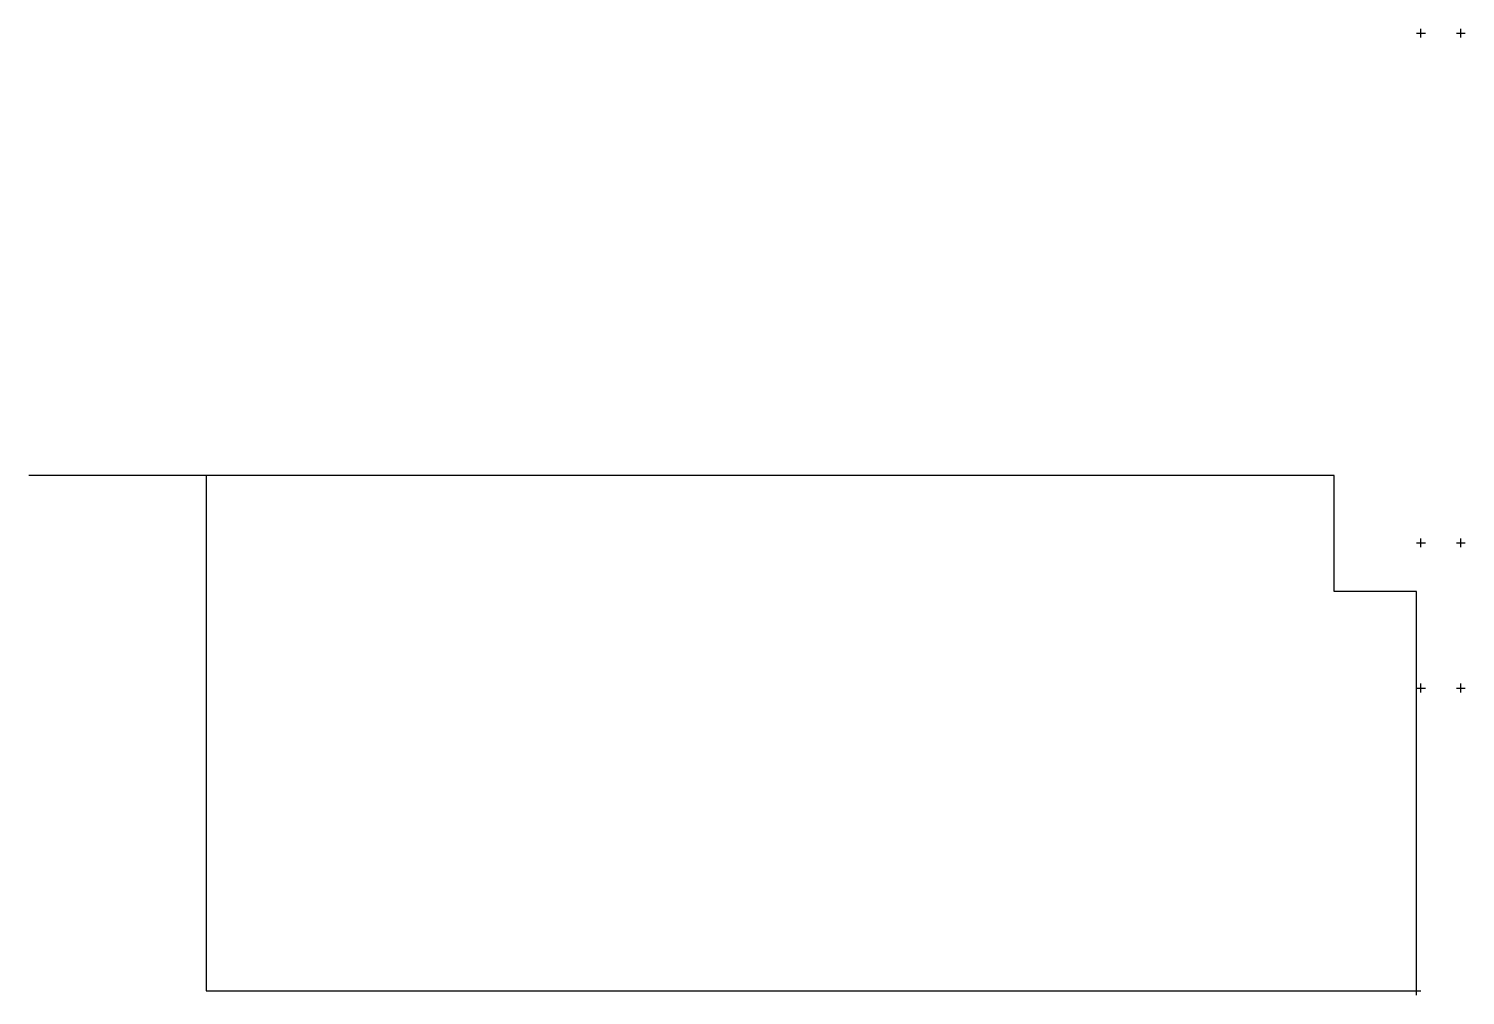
# Model space of a CAD drawing. Header units: millimetres. Extents: x -31.3 to 1.1, y -0.1 to 21.7.
import ezdxf

# ---------------------------------------------------------------- set-up
doc = ezdxf.new("R2010")
doc.units = ezdxf.units.MM
doc.header["$PDMODE"] = 2
doc.header["$PDSIZE"] = 0.1
doc.linetypes.add('Continuous2', pattern=[0])
doc.layers.add('Unnamed Level 1', color=1, linetype='Continuous')

msp = doc.modelspace()

# ---------------------------------------------------------------- linework, layer by layer
at = {"layer": 'Unnamed Level 1', "color": 176, "linetype": 'Continuous2', "lineweight": -3, "true_color": 0x000080}
for p, q in [((-27.301, 11.616), (-31.301, 11.616)), ((-27.301, 11.616), (-27.301, 0)), ((-1.857, 11.616), (-27.301, 11.616)), ((-1.857, 9), (-1.857, 11.616)), ((0, 9), (-1.857, 9)), ((0, 0), (0, 9)), ((-27.301, 0), (0, 0))]:
    msp.add_line(p, q, dxfattribs=at)
at = {"layer": 'Unnamed Level 1', "color": 150, "linetype": 'Continuous2', "lineweight": -3, "true_color": 0x0080ff}
for p in [(0.1, 21.59), (1, 21.59), (0.1, 10.1), (1, 10.1), (0.1, 6.826), (1, 6.826), (0, 0), (0, 0), (0, 0), (0, 0), (0, 0), (0, 0)]:
    msp.add_point(p, dxfattribs=at)

doc.saveas('drawing.dxf')
